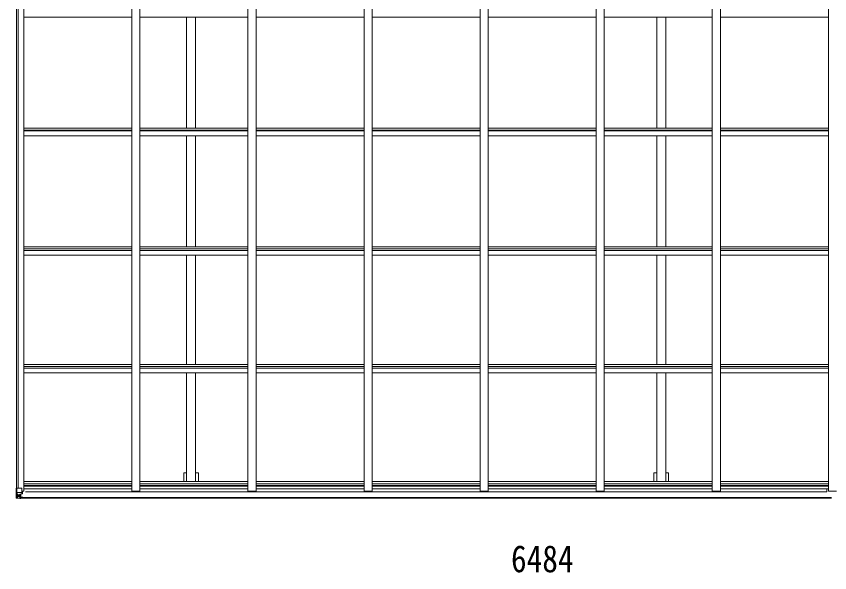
# Model space of a CAD drawing. Units: millimetres at full size; details may follow other scales. Extents: x -9783 to 9892, y -6828 to 6752.
# Drawn here: x 782 to 5799, y 19 to 3449 of the extents above; entities that cross this region are included whole.
import ezdxf
from ezdxf.enums import TextEntityAlignment as Align

# ---------------------------------------------------------------- set-up
doc = ezdxf.new("R2010")
doc.units = ezdxf.units.MM
doc.header["$LTSCALE"] = 35
for name, color, linetype, lineweight in [('0-1_本体', 4, 'Continuous', 9), ('0-2_部品', 7, 'Continuous', 9), ('0-A_寸法', 6, 'Continuous', 9)]:
    doc.layers.add(name, color=color, linetype=linetype, lineweight=lineweight)
doc.styles.add('ＭＳ ゴシック', font='')
doc.styles.get('ＭＳ ゴシック').set_extended_font_data('MS Gothic')

msp = doc.modelspace()

# ---------------------------------------------------------------- linework, layer by layer
at = {"layer": '0-1_本体'}
for p, q in [((783.69, 540.56), (783.69, 6402.37)), ((793.52, 540.56), (793.52, 6402.37)), ((828.69, 522.1), (828.69, 6420.83)), ((1494.69, 522.1), (1494.69, 6420.83)), ((1544.69, 522.1), (1544.69, 6420.83)), ((2210.69, 522.1), (2210.69, 6420.83)), ((2260.69, 522.1), (2260.69, 6420.83)), ((2926.69, 522.1), (2926.69, 6420.83)), ((2976.69, 522.1), (2976.69, 6420.83)), ((3642.69, 522.1), (3642.69, 6420.83)), ((3692.69, 522.1), (3692.69, 6420.83)), ((4358.69, 522.1), (4358.69, 6420.83)), ((4408.69, 522.1), (4408.69, 6420.83)), ((5074.69, 522.1), (5074.69, 6420.83)), ((5124.69, 522.1), (5124.69, 6420.83)), ((5790.69, 522.1), (5790.69, 6420.83)), ((828.69, 3443.46), (1494.69, 3443.46)), ((1544.69, 3443.46), (2210.69, 3443.46)), ((1832.19, 2759.86), (1832.19, 3443.46)), ((1887.19, 2759.86), (1887.19, 3443.46)), ((2260.69, 3443.46), (2926.69, 3443.46)), ((2976.69, 3443.46), (3642.69, 3443.46)), ((3692.69, 3443.46), (4358.69, 3443.46)), ((4408.69, 3443.46), (5074.69, 3443.46)), ((4732.19, 2759.86), (4732.19, 3443.46)), ((4787.19, 2759.86), (4787.19, 3443.46)), ((5124.69, 3443.46), (5790.69, 3443.46)), ((828.69, 2759.86), (1494.69, 2759.86)), ((1544.69, 2759.86), (2210.69, 2759.86)), ((2260.69, 2759.86), (2926.69, 2759.86)), ((2976.69, 2759.86), (3642.69, 2759.86)), ((3692.69, 2759.86), (4358.69, 2759.86)), ((4408.69, 2759.86), (5074.69, 2759.86)), ((5124.69, 2759.86), (5790.69, 2759.86)), ((828.69, 2746.84), (1494.69, 2746.84)), ((828.69, 2742.27), (1494.69, 2742.27)), ((828.69, 2712.54), (1494.69, 2712.54)), ((1544.69, 2746.84), (2210.69, 2746.84)), ((1544.69, 2742.27), (2210.69, 2742.27)), ((1544.69, 2712.54), (2210.69, 2712.54)), ((1832.19, 2028.19), (1832.19, 2712.54)), ((1887.19, 2028.19), (1887.19, 2712.54)), ((2260.69, 2746.84), (2926.69, 2746.84)), ((2260.69, 2742.27), (2926.69, 2742.27)), ((2260.69, 2712.54), (2926.69, 2712.54)), ((2976.69, 2746.84), (3642.69, 2746.84)), ((2976.69, 2742.27), (3642.69, 2742.27)), ((2976.69, 2712.54), (3642.69, 2712.54)), ((3692.69, 2746.84), (4358.69, 2746.84)), ((3692.69, 2742.27), (4358.69, 2742.27)), ((3692.69, 2712.54), (4358.69, 2712.54)), ((4408.69, 2746.84), (5074.69, 2746.84)), ((4408.69, 2742.27), (5074.69, 2742.27)), ((4408.69, 2712.54), (5074.69, 2712.54)), ((4732.19, 2028.19), (4732.19, 2712.54)), ((4787.19, 2028.19), (4787.19, 2712.54)), ((5124.69, 2746.84), (5790.69, 2746.84)), ((5124.69, 2742.27), (5790.69, 2742.27)), ((5124.69, 2712.54), (5790.69, 2712.54)), ((828.67, 2015.28), (1494.67, 2015.28)), ((828.69, 2028.19), (1494.69, 2028.19)), ((1544.67, 2015.28), (2210.67, 2015.28)), ((1544.69, 2028.19), (2210.69, 2028.19)), ((2260.67, 2015.28), (2926.67, 2015.28)), ((2260.69, 2028.19), (2926.69, 2028.19)), ((2976.67, 2015.28), (3642.67, 2015.28)), ((2976.69, 2028.19), (3642.69, 2028.19)), ((3692.67, 2015.28), (4358.67, 2015.28)), ((3692.69, 2028.19), (4358.69, 2028.19)), ((4408.67, 2015.28), (5074.67, 2015.28)), ((4408.69, 2028.19), (5074.69, 2028.19)), ((5124.67, 2015.28), (5790.67, 2015.28)), ((5124.69, 2028.19), (5790.69, 2028.19)), ((828.69, 2006.2), (1494.69, 2006.2)), ((828.69, 1977.06), (1494.69, 1977.06)), ((1544.69, 2006.2), (2210.69, 2006.2)), ((1544.69, 1977.06), (2210.69, 1977.06)), ((1832.19, 1303.63), (1832.19, 1977.06)), ((1887.19, 1303.63), (1887.19, 1977.06)), ((2260.69, 2006.2), (2926.69, 2006.2)), ((2260.69, 1977.06), (2926.69, 1977.06)), ((2976.69, 2006.2), (3642.69, 2006.2)), ((2976.69, 1977.06), (3642.69, 1977.06)), ((3692.69, 2006.2), (4358.69, 2006.2)), ((3692.69, 1977.06), (4358.69, 1977.06)), ((4408.69, 2006.2), (5074.69, 2006.2)), ((4408.69, 1977.06), (5074.69, 1977.06)), ((4732.19, 1303.63), (4732.19, 1977.06)), ((4787.19, 1303.63), (4787.19, 1977.06)), ((5124.69, 2006.2), (5790.69, 2006.2)), ((5124.69, 1977.06), (5790.69, 1977.06)), ((828.69, 1303.63), (1494.69, 1303.63)), ((828.69, 1290.79), (1494.69, 1290.79)), ((828.69, 1280.64), (1494.69, 1280.64)), ((1544.69, 1303.63), (2210.69, 1303.63)), ((1544.69, 1290.79), (2210.69, 1290.79)), ((1544.69, 1280.64), (2210.69, 1280.64)), ((2260.69, 1303.63), (2926.69, 1303.63)), ((2260.69, 1290.79), (2926.69, 1290.79)), ((2260.69, 1280.64), (2926.69, 1280.64)), ((2976.69, 1303.63), (3642.69, 1303.63)), ((2976.69, 1290.79), (3642.69, 1290.79)), ((2976.69, 1280.64), (3642.69, 1280.64)), ((3692.69, 1303.63), (4358.69, 1303.63)), ((3692.69, 1290.79), (4358.69, 1290.79)), ((3692.69, 1280.64), (4358.69, 1280.64)), ((4408.69, 1303.63), (5074.69, 1303.63)), ((4408.69, 1290.79), (5074.69, 1290.79)), ((4408.69, 1280.64), (5074.69, 1280.64)), ((5124.69, 1303.63), (5790.69, 1303.63)), ((5124.69, 1290.79), (5790.69, 1290.79)), ((5124.69, 1280.64), (5790.69, 1280.64)), ((828.69, 1251.67), (1494.69, 1251.67)), ((1544.69, 1251.67), (2210.69, 1251.67)), ((1832.19, 1251.67), (1832.19, 580.96)), ((1887.19, 1251.67), (1887.19, 580.96)), ((2260.69, 1251.67), (2926.69, 1251.67)), ((2976.69, 1251.67), (3642.69, 1251.67)), ((3692.69, 1251.67), (4358.69, 1251.67)), ((4408.69, 1251.67), (5074.69, 1251.67)), ((4732.19, 1251.67), (4732.19, 580.96)), ((4787.19, 1251.67), (4787.19, 580.96)), ((5124.69, 1251.67), (5790.69, 1251.67)), ((1904.89, 635.79), (1887.19, 635.79)), ((1904.89, 635.79), (1904.89, 580.96)), ((4804.89, 635.79), (4787.19, 635.79)), ((4804.89, 635.79), (4804.89, 580.96)), ((828.69, 580.96), (1494.69, 580.96)), ((828.69, 568.14), (1494.69, 568.14)), ((828.69, 556.79), (1494.69, 556.79)), ((828.69, 553), (1494.69, 553)), ((1544.69, 580.96), (2210.69, 580.96)), ((1544.69, 568.14), (2210.69, 568.14)), ((1544.69, 556.79), (2210.69, 556.79)), ((1544.69, 553), (2210.69, 553)), ((2260.69, 580.96), (2926.69, 580.96)), ((2260.69, 568.14), (2926.69, 568.14)), ((2260.69, 556.79), (2926.69, 556.79)), ((2260.69, 553), (2926.69, 553)), ((2976.69, 580.96), (3642.69, 580.96)), ((2976.69, 568.14), (3642.69, 568.14)), ((2976.69, 556.79), (3642.69, 556.79)), ((2976.69, 553), (3642.69, 553)), ((3692.69, 580.96), (4358.69, 580.96)), ((3692.69, 568.14), (4358.69, 568.14)), ((3692.69, 556.79), (4358.69, 556.79)), ((3692.69, 553), (4358.69, 553)), ((4408.69, 580.96), (5074.69, 580.96)), ((4408.69, 568.14), (5074.69, 568.14)), ((4408.69, 556.79), (5074.69, 556.79)), ((4408.69, 553), (5074.69, 553)), ((5124.69, 580.96), (5790.69, 580.96)), ((5124.69, 568.14), (5790.69, 568.14)), ((5124.69, 556.79), (5790.69, 556.79)), ((5124.69, 553), (5790.69, 553)), ((828.69, 522.1), (815.69, 522.1)), ((828.69, 537.05), (1494.69, 537.05)), ((5781.69, 518.77), (837.69, 518.77)), ((1494.69, 522.1), (1544.69, 522.1)), ((1544.69, 537.05), (2210.69, 537.05)), ((2210.69, 522.1), (2260.69, 522.1)), ((2260.69, 537.05), (2926.69, 537.05)), ((2926.69, 522.1), (2976.69, 522.1)), ((2976.69, 537.05), (3642.69, 537.05)), ((3642.69, 522.1), (3692.69, 522.1)), ((3692.69, 537.05), (4358.69, 537.05)), ((4358.69, 522.1), (4408.69, 522.1)), ((4408.69, 537.05), (5074.69, 537.05)), ((5074.69, 522.1), (5124.69, 522.1)), ((5124.69, 537.05), (5790.69, 537.05)), ((5781.69, 518.77), (5781.69, 537.05)), ((5790.69, 522.1), (5840.69, 522.1)), ((805.19, 482.22), (5809.19, 482.22)), ((805.19, 479.79), (5809.19, 479.79))]:
    msp.add_line(p, q, dxfattribs=at)
for points in [[(1832.19, 635.79), (1814.49, 635.79), (1814.49, 580.96)], [(4732.19, 635.79), (4714.49, 635.79), (4714.49, 580.96)]]:
    msp.add_lwpolyline(points, dxfattribs=at)
at = {"layer": '0-2_部品'}
for p, q in [((784.53, 540.56), (814.69, 540.56)), ((784.53, 540.56), (784.53, 479.98)), ((785.08, 513.68), (791.69, 513.9)), ((785.08, 513.68), (789.22, 501.6)), ((791.69, 513.9), (815.69, 513.9)), ((803.69, 503.66), (803.69, 477.56)), ((814.86, 506.21), (804.52, 504.55)), ((804.52, 503.92), (814.86, 505.57)), ((804.52, 504.55), (804.52, 503.92)), ((809.19, 504.67), (809.19, 484.7)), ((814.86, 505.57), (814.86, 506.21)), ((815.14, 505.65), (819.19, 505.69)), ((815.69, 539.56), (815.69, 506.47)), ((820.19, 517.56), (815.69, 517.56)), ((819.19, 507.42), (820.19, 507.41)), ((820.19, 505.69), (819.19, 505.69)), ((820.19, 522.1), (820.19, 505.69)), ((781.69, 479.85), (781.69, 479.89)), ((782.63, 478.9), (782.63, 478.86)), ((782.63, 478.85), (791.69, 478.3)), ((782.63, 478.85), (782.63, 478.85)), ((791.6, 478.47), (783.68, 478.94)), ((784.54, 479.91), (784.53, 479.98)), ((788.5, 483.35), (785.77, 479.69)), ((791.69, 500.36), (789.36, 500.33)), ((789.36, 500.33), (789.36, 486.86)), ((789.36, 486.86), (791.69, 486.8)), ((791.69, 500.36), (803.69, 500.36)), ((791.69, 500.36), (791.69, 500.36)), ((791.69, 486.81), (803.69, 486.81)), ((803.69, 477.68), (791.69, 478.46)), ((791.69, 478.3), (803.69, 477.56)), ((797.17, 494), (797.17, 494.96)), ((802.69, 486.81), (803.69, 486.81)), ((805.19, 500.36), (803.69, 500.36)), ((805.19, 486.81), (803.69, 486.81)), ((805.19, 483.27), (803.69, 483.27)), ((803.69, 478.45), (810.19, 478.05)), ((810.19, 477.17), (803.69, 477.56)), ((809.19, 496.77), (805.19, 496.77)), ((809.19, 488.56), (805.19, 488.56)), ((805.69, 483.63), (805.19, 483.63)), ((810.19, 478.98), (805.19, 479.06)), ((805.3, 484.93), (809.19, 484.93)), ((805.69, 484.72), (805.69, 484.56)), ((805.69, 484.56), (805.69, 484.56)), ((815.69, 484.47), (805.69, 484.56)), ((805.69, 482.6), (805.69, 484.56)), ((813.69, 482.63), (805.69, 482.63)), ((813.69, 482.6), (805.69, 482.6)), ((810.19, 478.98), (810.19, 479.79)), ((810.19, 478.57), (810.19, 478.98)), ((810.19, 478.57), (810.19, 478.05)), ((810.19, 478.05), (810.19, 477.17)), ((815.19, 479.36), (815.19, 479.79)), ((815.49, 479.36), (815.19, 479.36)), ((815.49, 479.36), (817.18, 479.79)), ((815.69, 484.47), (815.69, 482.86)), ((815.69, 482.86), (820.69, 482.86)), ((820.69, 482.22), (820.69, 482.86)), ((820.69, 482.86), (821.69, 482.86)), ((821.69, 484.55), (821.69, 484.43)), ((821.69, 482.86), (821.69, 484.43)), ((821.69, 482.86), (821.69, 482.22))]:
    msp.add_line(p, q, dxfattribs=at)
for points in [[(781.69, 479.89), (781.69, 540.56), (784.53, 540.56)], [(810.19, 478.57), (805.19, 478.57), (805.19, 504.03)], [(819.19, 505.69), (819.19, 507.42), (815.69, 507.44)], [(795.25, 493.04), (794.29, 493.04), (794.29, 492.08), (795.25, 492.08)], [(797.17, 494.96), (796.21, 494.96), (796.21, 494)], [(796.21, 491.12), (796.21, 490.16), (797.17, 490.16), (797.17, 491.12)], [(798.13, 492.08), (799.09, 492.08), (799.09, 493.04), (798.13, 493.04)], [(820.69, 484.59), (805.69, 484.72), (805.69, 484.72)], [(805.69, 483.63), (813.69, 483.63), (813.69, 482.22)], [(815.69, 484.47), (815.69, 484.48), (821.69, 484.43)]]:
    msp.add_lwpolyline(points, dxfattribs=at)
msp.add_circle((796.69, 492.56), 5.3, dxfattribs=at)
for centre, radius, start, end in [((804.63, 503.62), 0.937, 96.73234, 177.67791), ((804.63, 502.99), 0.937, 96.73234, 177.67791), ((814.69, 539.56), 1, 0, 90), ((814.75, 507.14), 0.937, 276.73234, 357.67791), ((814.75, 506.5), 0.937, 276.73234, 357.67791), ((782.69, 479.89), 0.999, 180.04917, 266.5576), ((782.69, 479.85), 0.999, 180.04917, 266.5576), ((782.69, 479.85), 1, 179.99921, 266.49983), ((783.84, 466.24), 12.7, 84.89689, 90.75534), ((785.82, 479.86), 1.28, 177.54105, 228.82169), ((795.25, 494), 0.96, 270, 0), ((795.25, 491.12), 0.96, 0, 90), ((798.13, 494), 0.96, 180, 270), ((798.13, 491.12), 0.96, 90, 180), ((805.7, 485.24), 0.513, 178.95293, 268.11972), ((805.69, 485.06), 0.5, 179.95536, 269.47105), ((805.69, 482.13), 0.5, 89.99891, 179.99891), ((805.69, 482.1), 0.5, 90.00309, 180.00198), ((820.83, 476.9), 7.69, 83.56574, 91.03001)]:
    msp.add_arc(centre, radius, start, end, dxfattribs=at)
for centre, major_axis, ratio, start_param, end_param in [((785.8, 511.33), (0.85, -2.32), 0.403757, 3.0087805, 3.9744392), ((784.63, 478.77), (2, -0.12), 0.060933, 2.0712557, 3.1453404), ((983.63, 466.54), (201, -12.36), 0.060933, 3.1453404, 3.145839), ((784.82, 481.87), (-0.02, -3), 0.466854, 0.125683, 0.7596956), ((786.49, 486.94), (0.03, -5), 0.573921, 0.7672717, 1.551125), ((787.95, 500.31), (0, -3), 0.468246, 1.5772882, 2.0127935), ((709.94, 486.81), (81.75, 0), 0.061163, 6.2824128, 6.2831853)]:
    msp.add_ellipse(centre, major_axis=major_axis, ratio=ratio, start_param=start_param, end_param=end_param, dxfattribs=at)

# ---------------------------------------------------------------- texts
at = {"layer": '0-A_寸法', "color": 7, "style": 'ＭＳ ゴシック', "width": 0.85}
msp.add_text('6484', height=166.8, dxfattribs=at).set_placement((3833.19, -27.85), align=Align.BOTTOM_LEFT)

doc.saveas('drawing.dxf')
